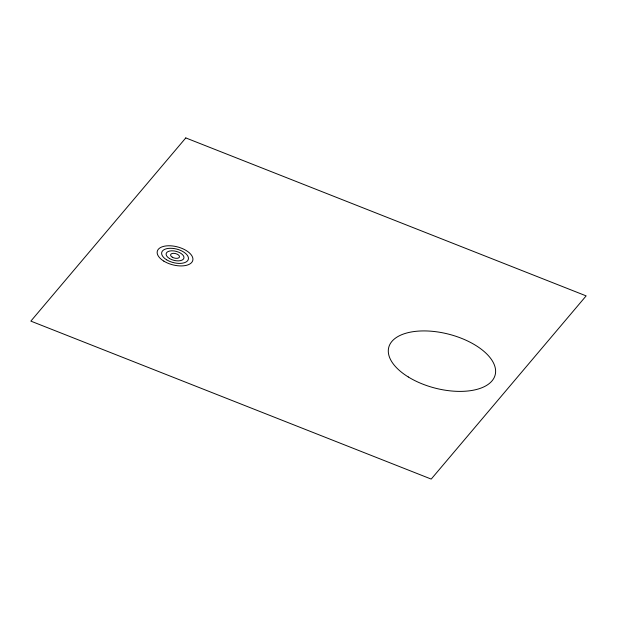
<?xml version="1.0" encoding="UTF-8"?>
<svg xmlns="http://www.w3.org/2000/svg" width="617" height="617" viewBox="0 0 617 617"><rect width="100%" height="100%" fill="white"/><g stroke="black" fill="none" stroke-linecap="round" stroke-linejoin="round"><path stroke-width="0.93" d="M185.786 137.915L30.85 321.118L431.214 479.085L586.15 295.882L185.786 137.915M408.269 376.956A54.959 27.811 14.5 0 0 494.973 375.583A54.959 27.811 14.5 0 0 422.622 330.928A54.959 27.811 14.5 0 0 408.269 376.956M172.236 257.158A4.581 2.314 14.5 0 0 179.462 257.042A4.581 2.314 14.5 0 0 173.431 253.325A4.581 2.314 14.5 0 0 172.236 257.158M169.428 258.477A9.162 4.635 14.5 0 0 183.881 258.245A9.162 4.635 14.5 0 0 171.827 250.803A9.162 4.635 14.5 0 0 169.428 258.477M166.621 259.796A13.736 6.949 14.5 0 0 188.301 259.448A13.736 6.949 14.5 0 0 170.215 248.289A13.736 6.949 14.5 0 0 166.621 259.796M163.814 261.114A18.317 9.27 14.5 0 0 192.72 260.652A18.317 9.27 14.5 0 0 168.603 245.767A18.317 9.27 14.5 0 0 163.814 261.114"/></g></svg>
